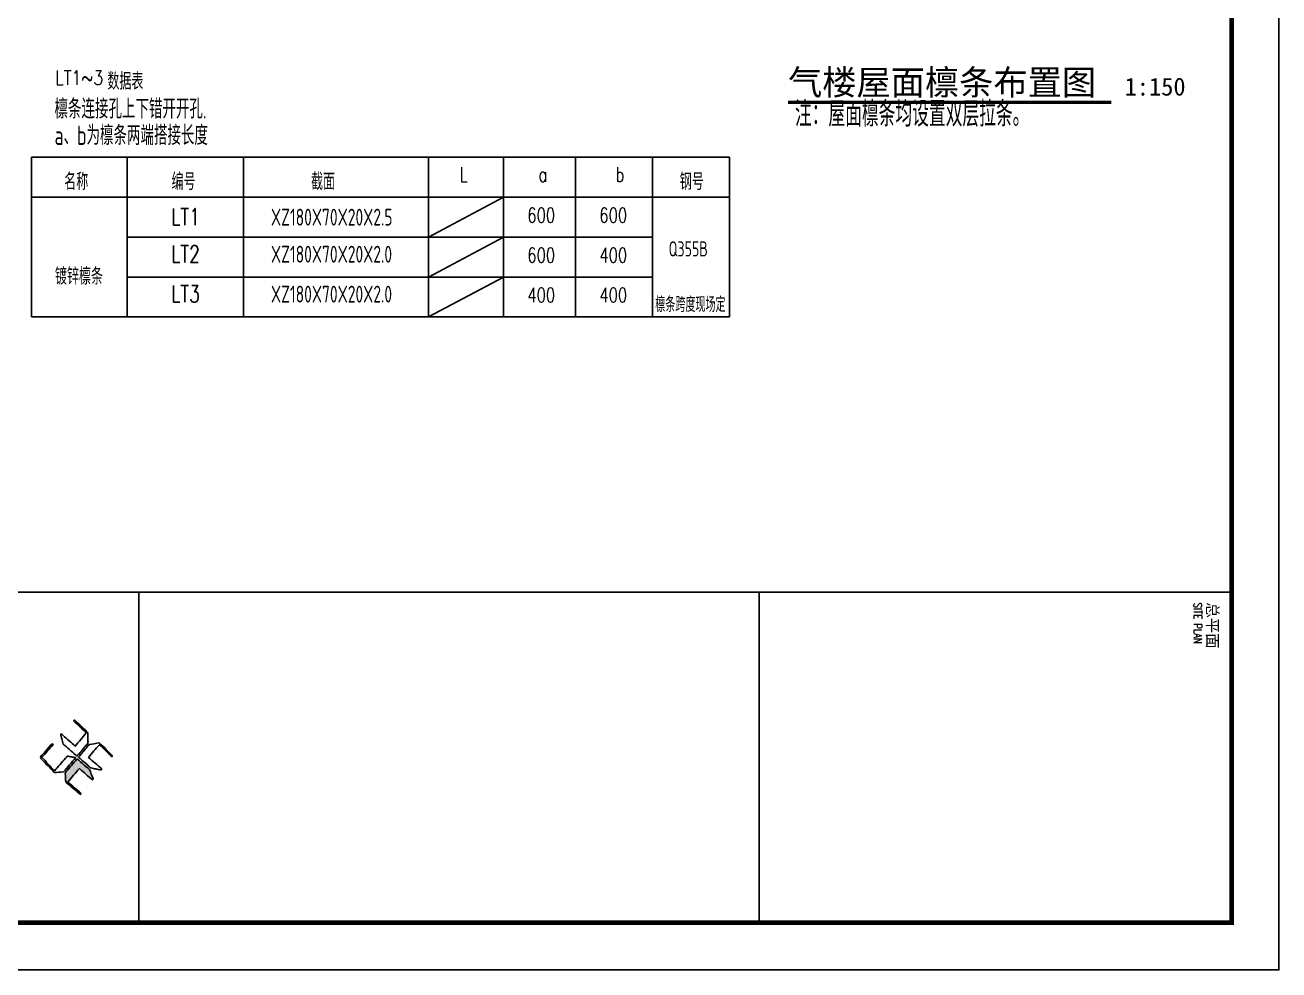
# Model space of a CAD drawing. Extents: x 14475413 to 15955882, y -732572 to -282951.
# Drawn here: x 15341359 to 15381186, y -624475 to -594458 of the extents above; entities that cross this region are included whole.
import ezdxf
from ezdxf.enums import TextEntityAlignment as Align

# ---------------------------------------------------------------- set-up
doc = ezdxf.new("R2010")
doc.units = 0
doc.header["$LTSCALE"] = 1000
doc.header["$MEASUREMENT"] = 0
for name, color, linetype in [('1', 7, 'Continuous'), ('3T_WOOD', 21, 'Continuous'), ('DIM_SYMB', 3, 'Continuous'), ('PUB_TEXT', 7, 'Continuous'), ('PUB_TITLE', 4, 'Continuous'), ('TEXT', 7, 'Continuous'), ('TK', 4, 'Continuous'), ('基础边线', 2, 'Continuous'), ('文字', 4, 'Continuous'), ('细实线', 7, 'Continuous')]:
    doc.layers.add(name, color=color, linetype=linetype)
doc.styles.add('_HZDX', font='txt.shx', dxfattribs={"width": 0.8, "bigfont": 'HZDX.shx'})
doc.styles.add('_TCH_DYN', font='')
doc.styles.add('DIM_FONT', font='SIMPLEX', dxfattribs={"width": 0.7, "bigfont": 'GBCBIG'})
doc.styles.add('HZDX', font='txt', dxfattribs={"height": 4, "bigfont": 'HZDX'})
doc.styles.add('ROMANS', font='romans', dxfattribs={"width": 0.65, "height": 231.275})
doc.styles.add('TSSD_Dimension', font='Tssdeng.shx', dxfattribs={"width": 0.7, "bigfont": 'hztxt.shx'})
doc.styles.add('TSSD_REIN', font='tssdeng.shx', dxfattribs={"width": 0.7, "bigfont": 'tssdchn.shx'})
doc.styles.add('图签宋体', font='', dxfattribs={"height": 300})
doc.styles.get('_TCH_DYN').set_extended_font_data('SimSun')
doc.styles.get('图签宋体').set_extended_font_data('NSimSun')

# ---------------------------------------------------------------- blocks, each defined once
blk = doc.blocks.new('213131312')
at = {"layer": '基础边线'}
for p, q in [((16315766, -833091), (16318748, -831505)), ((16315766, -834677), (16318748, -833091)), ((16318748, -834677), (16315766, -836262))]:
    blk.add_line(p, q, dxfattribs=at)
at = {"layer": '细实线'}
for p, q in [((16300008, -836262), (16300008, -829920)), ((16300008, -829920), (16327728, -829920)), ((16303810, -836262), (16303810, -829920)), ((16308426, -829920), (16308426, -836262)), ((16315766, -829920), (16315766, -836262)), ((16318748, -829920), (16318748, -836262)), ((16321607, -829920), (16321607, -836262)), ((16324668, -829920), (16324668, -836262)), ((16327728, -829920), (16327728, -836262)), ((16327728, -831505), (16300008, -831505)), ((16324668, -833091), (16303810, -833091)), ((16324668, -834677), (16303810, -834677)), ((16327728, -836262), (16300008, -836262)), ((16324668, -836262), (16303810, -836262)), ((16324668, -836262), (16303810, -836262))]:
    blk.add_line(p, q, dxfattribs=at)
at = {"layer": '1', "color": 0, "linetype": 'Continuous', "style": '_HZDX', "width": 0.8}
blk.add_text('LT1~3', height=573.7, dxfattribs=at).set_placement((16301903, -827214), align=Align.BOTTOM_CENTER)
at = {"layer": '1', "color": 0, "linetype": 'Continuous', "style": 'DIM_FONT', "width": 0.75}
for s, p in [('L', (16317005, -830891)), ('b', (16323195, -830891)), ('a', (16320135, -830891))]:
    blk.add_text(s, height=574, dxfattribs=at).set_placement(p)
at = {"layer": 'TEXT', "style": 'TSSD_Dimension', "width": 0.7}
for s, p in [('檩条连接孔上下错开开孔.', (16300922, -828383)), ('a、b为檩条两端搭接长度', (16300922, -829432))]:
    blk.add_text(s, height=765, dxfattribs=at).set_placement(p)
at = {"layer": '文字', "color": 7, "linetype": 'Continuous', "ltscale": 0.5}
for s, height, style, width, p in [('数据表', 669.4, 'HZDX', 0.75, (16303020, -827237)), ('名称', 669.4, 'HZDX', 0.75, (16301307, -831222)), ('编号', 669.4, 'HZDX', 0.75, (16305571, -831222)), ('截面', 669.4, 'HZDX', 0.75, (16311107, -831222)), ('钢号', 669.4, 'HZDX', 0.75, (16325747, -831222)), ('LT1', 669.4, 'HZDX', 0.75, (16305555, -832621)), ('XZ180X70X20X2.5', 669.37, 'TSSD_REIN', 0.7, (16309516, -832634)), ('600', 573.7, 'HZDX', 0.75, (16319694, -832508)), ('600', 573.7, 'HZDX', 0.75, (16322553, -832508)), ('Q355B', 600, 'TSSD_REIN', 0.7, (16325307, -833859)), ('LT2', 669.4, 'HZDX', 0.75, (16305555, -834093)), ('XZ180X70X20X2.0', 669.37, 'TSSD_REIN', 0.7, (16309516, -834105)), ('600', 573.7, 'HZDX', 0.75, (16319694, -834094)), ('400', 573.7, 'HZDX', 0.75, (16322553, -834094)), ('镀锌檩条', 669.4, 'HZDX', 0.75, (16300939, -834979)), ('LT3', 669.4, 'HZDX', 0.75, (16305555, -835679)), ('XZ180X70X20X2.0', 669.37, 'TSSD_REIN', 0.7, (16309516, -835691)), ('400', 573.7, 'HZDX', 0.75, (16319694, -835679)), ('400', 573.7, 'HZDX', 0.75, (16322553, -835679)), ('檩条跨度现场定', 600, 'TSSD_REIN', 0.7, (16324774, -836067))]:
    blk.add_text(s, height=height, dxfattribs=dict(at, style=style, width=width)).set_placement(p)
blk = doc.blocks.new('A$C053D6479')
at = {"layer": 'PUB_TITLE'}
h = blk.add_hatch(color=256, dxfattribs=at)
h.dxf.hatch_style = 1
edge = h.paths.add_edge_path()
edge.add_spline(control_points=[(1026, 827), (1105, 920), (1188, 1008), (1266, 1102)], knot_values=[13, 13, 13, 13, 14, 14, 14, 14], degree=3, periodic=0)
edge.add_spline(control_points=[(1266, 1102), (1258, 1111), (1249, 1119), (1239, 1116)], knot_values=[12, 12, 12, 12, 13, 13, 13, 13], degree=3, periodic=0)
edge.add_spline(control_points=[(1239, 1116), (1210, 1107), (1179, 1092), (1144, 1077)], knot_values=[11, 11, 11, 11, 12, 12, 12, 12], degree=3, periodic=0)
edge.add_spline(control_points=[(1144, 1077), (1109, 1063), (1069, 1053), (1047, 1038)], knot_values=[10, 10, 10, 10, 11, 11, 11, 11], degree=3, periodic=0)
edge.add_spline(control_points=[(1047, 1038), (1028, 1026), (1007, 992), (991, 972)], knot_values=[9, 9, 9, 9, 10, 10, 10, 10], degree=3, periodic=0)
edge.add_spline(control_points=[(991, 972), (942, 913), (899, 868), (849, 810)], knot_values=[8, 8, 8, 8, 9, 9, 9, 9], degree=3, periodic=0)
edge.add_spline(control_points=[(849, 810), (842, 801), (822, 776), (822, 775)], knot_values=[7, 7, 7, 7, 8, 8, 8, 8], degree=3, periodic=0)
edge.add_spline(control_points=[(822, 775), (823, 771), (848, 752), (859, 744)], knot_values=[6, 6, 6, 6, 7, 7, 7, 7], degree=3, periodic=0)
edge.add_spline(control_points=[(859, 744), (949, 670), (1035, 592), (1122, 521)], knot_values=[5, 5, 5, 5, 6, 6, 6, 6], degree=3, periodic=0)
edge.add_spline(control_points=[(1122, 521), (1153, 527), (1185, 530), (1217, 533)], knot_values=[4, 4, 4, 4, 5, 5, 5, 5], degree=3, periodic=0)
edge.add_spline(control_points=[(1217, 533), (1246, 535), (1293, 532), (1316, 542)], knot_values=[3, 3, 3, 3, 4, 4, 4, 4], degree=3, periodic=0)
edge.add_spline(control_points=[(1316, 542), (1327, 547), (1338, 565), (1349, 579)], knot_values=[2, 2, 2, 2, 3, 3, 3, 3], degree=3, periodic=0)
edge.add_spline(control_points=[(1349, 579), (1423, 670), (1507, 759), (1572, 848)], knot_values=[1, 1, 1, 1, 2, 2, 2, 2], degree=3, periodic=0)
edge.add_spline(control_points=[(1572, 848), (1564, 852), (1561, 861), (1551, 862)], knot_values=[0, 0, 0, 0, 1, 1, 1, 1], degree=3, periodic=0)
edge.add_spline(control_points=[(1551, 862), (1469, 769), (1393, 671), (1310, 579)], knot_values=[15, 15, 15, 15, 16, 16, 16, 16], degree=3, periodic=0)
edge.add_spline(control_points=[(1310, 579), (1216, 662), (1118, 742), (1026, 827)], knot_values=[14, 14, 14, 14, 15, 15, 15, 15], degree=3, periodic=0)
at = {"layer": 'TK'}
for points, knots in [([(1031, 1298), (1066, 1286), (1054, 1262), (1045, 1224), (1036, 1188), (1031, 1158), (1024, 1121), (1020, 1104), (1017, 1085), (1012, 1071), (1004, 1052), (976, 1026), (956, 1003), (906, 946), (866, 899), (814, 839), (806, 829), (789, 806), (787, 806), (777, 804), (728, 856), (719, 864), (651, 922), (580, 978), (514, 1036), (509, 1106), (488, 1176), (479, 1247), (570, 1343), (663, 1436), (758, 1526), (764, 1523), (768, 1518), (774, 1515), (693, 1422), (599, 1343), (520, 1249), (607, 1171), (698, 1096), (789, 1021), (874, 1109), (950, 1206), (1031, 1298)], [0, 0, 0, 0, 1, 1, 1, 2, 2, 2, 3, 3, 3, 4, 4, 4, 5, 5, 5, 6, 6, 6, 7, 7, 7, 8, 8, 8, 9, 9, 9, 10, 10, 10, 11, 11, 11, 12, 12, 12, 13, 13, 13, 14, 14, 14, 14]), ([(1551, 862), (1561, 861), (1564, 852), (1572, 848), (1507, 759), (1423, 670), (1349, 579), (1338, 565), (1327, 547), (1316, 542), (1293, 532), (1246, 535), (1217, 533), (1185, 530), (1153, 527), (1122, 521), (1035, 592), (949, 670), (859, 744), (848, 752), (823, 771), (822, 775), (822, 776), (842, 801), (849, 810), (899, 868), (942, 913), (991, 972), (1007, 992), (1028, 1026), (1047, 1038), (1069, 1053), (1109, 1063), (1144, 1077), (1179, 1092), (1210, 1107), (1239, 1116), (1249, 1119), (1258, 1111), (1266, 1102), (1188, 1008), (1105, 920), (1026, 827), (1118, 742), (1216, 662), (1310, 579), (1393, 671), (1469, 769), (1551, 862)], [0, 0, 0, 0, 1, 1, 1, 2, 2, 2, 3, 3, 3, 4, 4, 4, 5, 5, 5, 6, 6, 6, 7, 7, 7, 8, 8, 8, 9, 9, 9, 10, 10, 10, 11, 11, 11, 12, 12, 12, 13, 13, 13, 14, 14, 14, 15, 15, 15, 16, 16, 16, 16]), ([(555, 949), (624, 891), (699, 833), (760, 773), (689, 691), (614, 604), (539, 517), (529, 505), (516, 487), (506, 482), (492, 475), (469, 472), (452, 467), (416, 456), (383, 448), (342, 438), (323, 433), (297, 422), (293, 440), (291, 452), (313, 470), (322, 480), (400, 566), (477, 652), (553, 736), (460, 815), (366, 894), (270, 970), (183, 883), (101, 791), (16, 703), (-18, 714), (9, 735), (28, 755), (103, 838), (192, 930), (266, 1005), (319, 1009), (387, 1005), (442, 1007), (456, 1008), (472, 1011), (485, 1007), (507, 1000), (534, 967), (555, 949)], [0, 0, 0, 0, 1, 1, 1, 2, 2, 2, 3, 3, 3, 4, 4, 4, 5, 5, 5, 6, 6, 6, 7, 7, 7, 8, 8, 8, 9, 9, 9, 10, 10, 10, 11, 11, 11, 12, 12, 12, 13, 13, 13, 14, 14, 14, 15, 15, 15, 15]), ([(1097, 490), (1100, 425), (1106, 361), (1107, 294), (1018, 207), (925, 121), (830, 33), (818, 21), (800, 0), (787, 0), (768, -1), (725, 49), (712, 60), (662, 103), (616, 143), (568, 186), (545, 207), (518, 224), (499, 250), (501, 259), (511, 261), (516, 267), (609, 192), (696, 111), (785, 33), (883, 118), (977, 208), (1070, 298), (992, 373), (892, 456), (803, 534), (791, 544), (768, 561), (766, 569), (761, 588), (776, 634), (780, 655), (785, 690), (788, 721), (795, 746), (897, 661), (998, 576), (1097, 490)], [0, 0, 0, 0, 1, 1, 1, 2, 2, 2, 3, 3, 3, 4, 4, 4, 5, 5, 5, 6, 6, 6, 7, 7, 7, 8, 8, 8, 9, 9, 9, 10, 10, 10, 11, 11, 11, 12, 12, 12, 13, 13, 13, 14, 14, 14, 14])]:
    blk.add_open_spline(points, degree=3, knots=knots, dxfattribs=at)
blk = doc.blocks.new('GeYuanFrame_71740722', base_point=(20.09, 4.53))
at = {"layer": 'TK'}
blk.add_lwpolyline([(20.09, 4.53), (20.09, 598.53), (1071.09, 598.53), (1071.09, 4.53)], close=True, dxfattribs=at)
at = {"layer": 'TK', "const_width": 1}
blk.add_lwpolyline([(45.09, 588.53), (1061.09, 588.53), (1061.09, 14.53), (45.09, 14.53)], close=True, dxfattribs=at)
at = {"layer": 'TK'}
for points, const_width in [([(991.09, 588.53), (991.09, 14.53)], 0.4), ([(991.09, 488.5), (1061.09, 488.5)], 0.35), ([(991.09, 357.14), (1061.09, 357.14)], 0.35)]:
    blk.add_lwpolyline(points, dxfattribs=dict(at, const_width=const_width))
at = {"layer": 'PUB_TITLE', "xscale": 0.01000000000021828, "yscale": 0.01000000000021828, "zscale": 0.01}
blk.add_blockref('A$C053D6479', (1018.19, 336.27), dxfattribs=at)
at = {"layer": 'TK', "style": '图签宋体'}
blk.add_text('总平面', height=2.4, dxfattribs=at).set_placement((993.23, 583.28))
at = {"layer": 'TK', "style": 'ROMANS', "width": 0.76}
blk.add_text('SITE PLAN', height=1.697, dxfattribs=at).set_placement((993.35, 580.49))

msp = doc.modelspace()

# ---------------------------------------------------------------- linework, layer by layer
at = {"layer": 'DIM_SYMB', "const_width": 105}
msp.add_lwpolyline([(15365592.1, -596908.2), (15375863.5, -596908.2)], dxfattribs=at)

# ---------------------------------------------------------------- block references
at = {"xscale": 150, "yscale": 150, "zscale": 150, "rotation": 270}
msp.add_blockref('GeYuanFrame_71740722', (15292085.7, -466825.4), dxfattribs=at)
at = {"layer": '3T_WOOD', "xscale": 0.7999799996614456, "yscale": 0.7999800001271069, "zscale": 0.7999799999999999}
msp.add_blockref('213131312', (2301882.9, 65262), dxfattribs=at)

# ---------------------------------------------------------------- texts
at = {"layer": 'PUB_TEXT', "style": '_TCH_DYN'}
for s, height, p in [('气楼屋面檩条布置图', 797.47, (15365592.1, -596676)), ('1:150', 569.62, (15376283.5, -596698.2))]:
    msp.add_text(s, height=height, dxfattribs=at).set_placement(p)
at = {"layer": 'PUB_TEXT', "color": 7, "style": 'TSSD_REIN', "width": 0.7}
msp.add_text('注：屋面檩条均设置双层拉条。', height=800, dxfattribs=at).set_placement((15365812.8, -597922.5), align=Align.BOTTOM_LEFT)

doc.saveas('drawing.dxf')
